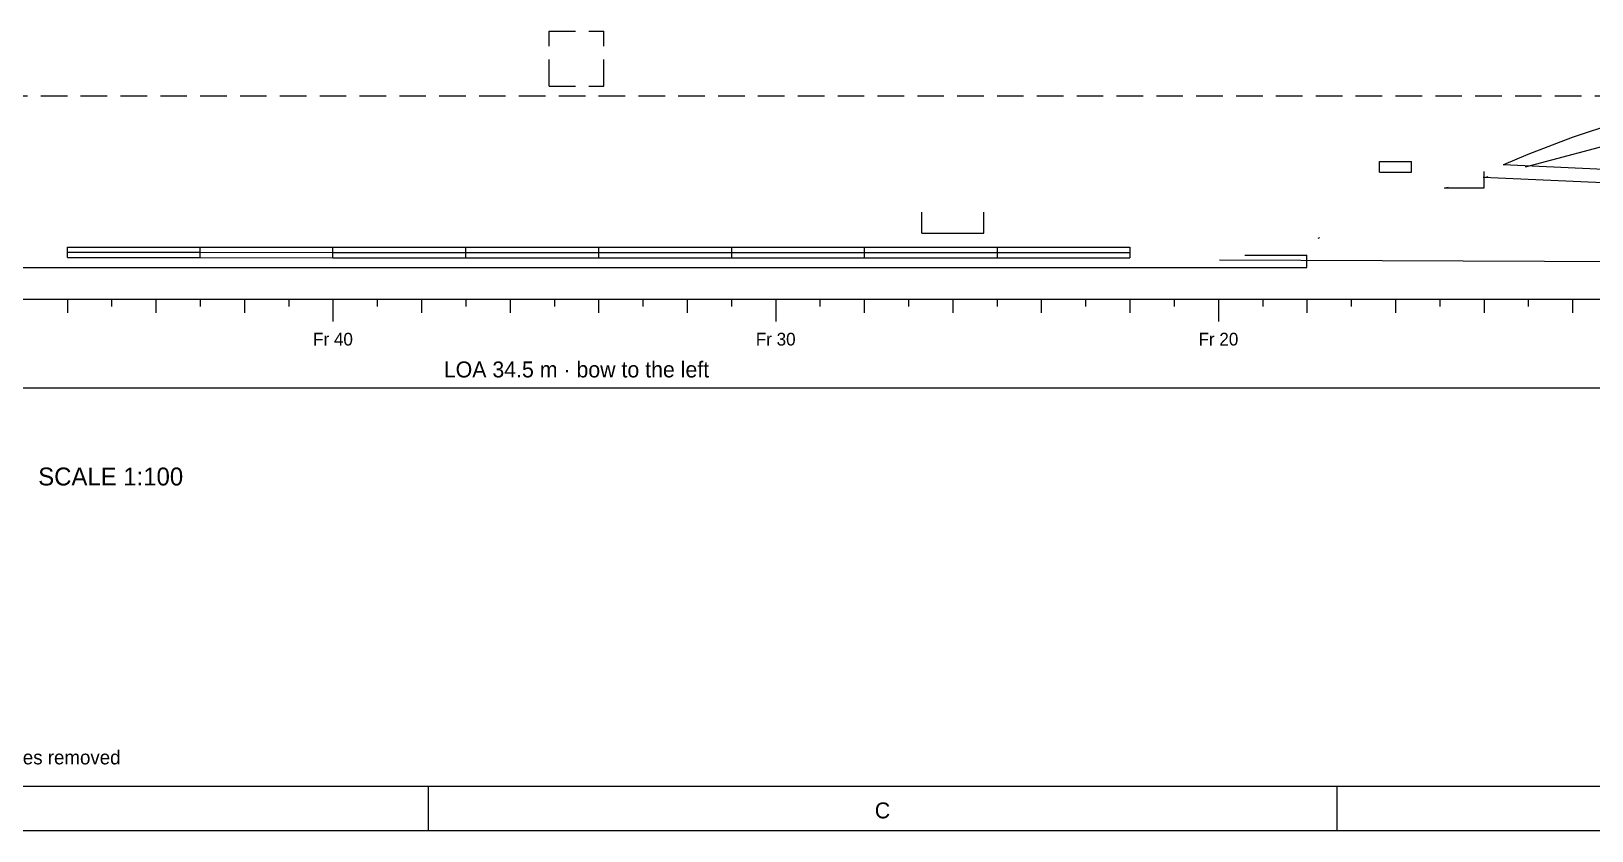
# Model space of a CAD drawing. Extents: x 5 to 836, y 5 to 589.
# Drawn here: x 170.4 to 346.7, y 5 to 95.3 of the extents above; entities that cross this region are included whole.
import ezdxf
from ezdxf.enums import TextEntityAlignment as Align

# ---------------------------------------------------------------- set-up
doc = ezdxf.new("R2010")
doc.units = 0
doc.linetypes.add('DASHED', pattern=[4.5, 3, -1.5])
for name, color, linetype in [('DETAIL', 8, 'CONTINUOUS'), ('DIM', 3, 'CONTINUOUS'), ('FRAME', 7, 'CONTINUOUS'), ('MARKING', 4, 'DASHED'), ('MARKUP-TEXT', 1, 'CONTINUOUS'), ('OUTLINE', 7, 'CONTINUOUS'), ('TEXT', 7, 'CONTINUOUS'), ('THIN', 7, 'CONTINUOUS'), ('WATERLINE', 4, 'DASHED')]:
    doc.layers.add(name, color=color, linetype=linetype)

msp = doc.modelspace()

# ---------------------------------------------------------------- linework, layer by layer
at = {"layer": 'DETAIL'}
for p, q in [((339.17, 80), (363.36, 86.43)), ((322.7, 79.4), (322.7, 80.6)), ((322.7, 80.6), (326.3, 80.6)), ((322.7, 79.4), (326.3, 79.4)), ((326.3, 79.4), (326.3, 80.6)), ((334.5, 77.6), (334.5, 79.47)), ((330.04, 77.58), (330.11, 77.6)), ((330.31, 77.65), (330.45, 77.69)), ((334.44, 78.75), (334.98, 78.89)), ((271, 72.5), (271, 74.87)), ((278, 72.5), (278, 74.87)), ((271, 72.5), (278, 72.5)), ((174.5, 69.73), (174.5, 70.93)), ((174.5, 70.93), (189.5, 70.93)), ((189.5, 69.73), (189.5, 70.93)), ((189.5, 70.93), (204.5, 70.92)), ((204.5, 69.72), (204.5, 70.92)), ((204.51, 70.9), (219.51, 70.91)), ((219.5, 69.72), (219.5, 70.92)), ((219.5, 70.92), (234.5, 70.92)), ((234.5, 70.91), (294.5, 70.92)), ((234.5, 70.92), (234.5, 69.72)), ((249.5, 70.92), (249.5, 69.72)), ((264.5, 70.92), (264.5, 69.72)), ((279.5, 70.92), (279.5, 69.72)), ((294.5, 70.92), (294.5, 69.72)), ((174.5, 70.33), (189.5, 70.33)), ((174.5, 69.73), (189.5, 69.73)), ((189.5, 70.33), (204.5, 70.32)), ((189.5, 69.73), (204.5, 69.72)), ((204.51, 70.3), (219.51, 70.31)), ((204.51, 69.7), (219.51, 69.71)), ((219.5, 70.32), (234.5, 70.32)), ((219.5, 69.72), (234.5, 69.72)), ((234.5, 70.31), (294.5, 70.32)), ((234.5, 69.71), (294.5, 69.72)), ((304.61, 69.48), (368.5, 69.2)), ((307.5, 70), (314.5, 70)), ((314.5, 68.6), (314.5, 70)), ((154.5, 68.6), (314.5, 68.6))]:
    msp.add_line(p, q, dxfattribs=at)
at = {"layer": 'DIM'}
msp.add_line((404.5, 55), (59.5, 55), dxfattribs=at)
at = {"layer": 'FRAME'}
msp.add_line((831, 10), (10, 10), dxfattribs=at)
at = {"layer": 'MARKING'}
for p, q in [((228.9, 89.1), (228.9, 95.3)), ((228.9, 95.3), (235.1, 95.3)), ((235.1, 89.1), (235.1, 95.3)), ((228.9, 89.1), (235.1, 89.1))]:
    msp.add_line(p, q, dxfattribs=at)
at = {"layer": 'OUTLINE'}
for p, q in [((344.5, 83.32), (349.5, 85)), ((339.5, 81.4), (344.5, 83.32)), ((336.74, 80.25), (339.5, 81.4)), ((336.66, 80.23), (363.54, 79.04)), ((330.03, 77.6), (334.5, 77.6)), ((334.42, 78.83), (363.54, 77.54)), ((315.75, 71.92), (315.95, 71.99))]:
    msp.add_line(p, q, dxfattribs=at)
at = {"layer": 'THIN'}
for p, q in [((404.5, 65), (59.5, 65)), ((174.5, 65), (174.5, 63.5)), ((179.5, 65), (179.5, 64.2)), ((184.5, 65), (184.5, 63.5)), ((189.5, 65), (189.5, 64.2)), ((194.5, 65), (194.5, 63.5)), ((199.5, 65), (199.5, 64.2)), ((204.5, 65), (204.5, 62.5)), ((209.5, 65), (209.5, 64.2)), ((214.5, 65), (214.5, 63.5)), ((219.5, 65), (219.5, 64.2)), ((224.5, 65), (224.5, 63.5)), ((229.5, 65), (229.5, 64.2)), ((234.5, 65), (234.5, 63.5)), ((239.5, 65), (239.5, 64.2)), ((244.5, 65), (244.5, 63.5)), ((249.5, 65), (249.5, 64.2)), ((254.5, 65), (254.5, 62.5)), ((259.5, 65), (259.5, 64.2)), ((264.5, 65), (264.5, 63.5)), ((269.5, 65), (269.5, 64.2)), ((274.5, 65), (274.5, 63.5)), ((279.5, 65), (279.5, 64.2)), ((284.5, 65), (284.5, 63.5)), ((289.5, 65), (289.5, 64.2)), ((294.5, 65), (294.5, 63.5)), ((299.5, 65), (299.5, 64.2)), ((304.5, 65), (304.5, 62.5)), ((309.5, 65), (309.5, 64.2)), ((314.5, 65), (314.5, 63.5)), ((319.5, 65), (319.5, 64.2)), ((324.5, 65), (324.5, 63.5)), ((329.5, 65), (329.5, 64.2)), ((334.5, 65), (334.5, 63.5)), ((339.5, 65), (339.5, 64.2)), ((344.5, 65), (344.5, 63.5)), ((215.25, 10), (215.25, 5)), ((317.88, 10), (317.88, 5)), ((836, 5), (5, 5))]:
    msp.add_line(p, q, dxfattribs=at)
at = {"layer": 'WATERLINE'}
msp.add_line((50, 88), (408, 88), dxfattribs=at)

# ---------------------------------------------------------------- texts
at = {"layer": 'MARKUP-TEXT'}
msp.add_text('AS-BUILT SURVEY OF THE GAME MODEL · Johansson World vessel · no flag, class or construction approval · drawn by projecting buildFerryModel() with hidden lines removed', height=1.58, dxfattribs=at).set_placement((14, 12.5))
at = {"layer": 'TEXT'}
for s, height, p in [('Fr 40', 1.44, (204.5, 59.8)), ('Fr 30', 1.44, (254.5, 59.8)), ('Fr 20', 1.44, (304.5, 59.8)), ('LOA 34.5 m · bow to the left', 1.8, (232, 56.2)), ('C', 1.8, (266.56, 6.4))]:
    msp.add_text(s, height=height, dxfattribs=at).set_placement(p, align=Align.CENTER)
msp.add_text('SCALE 1:100', height=2.02, dxfattribs=at).set_placement((171.21, 44))

doc.saveas('drawing.dxf')
